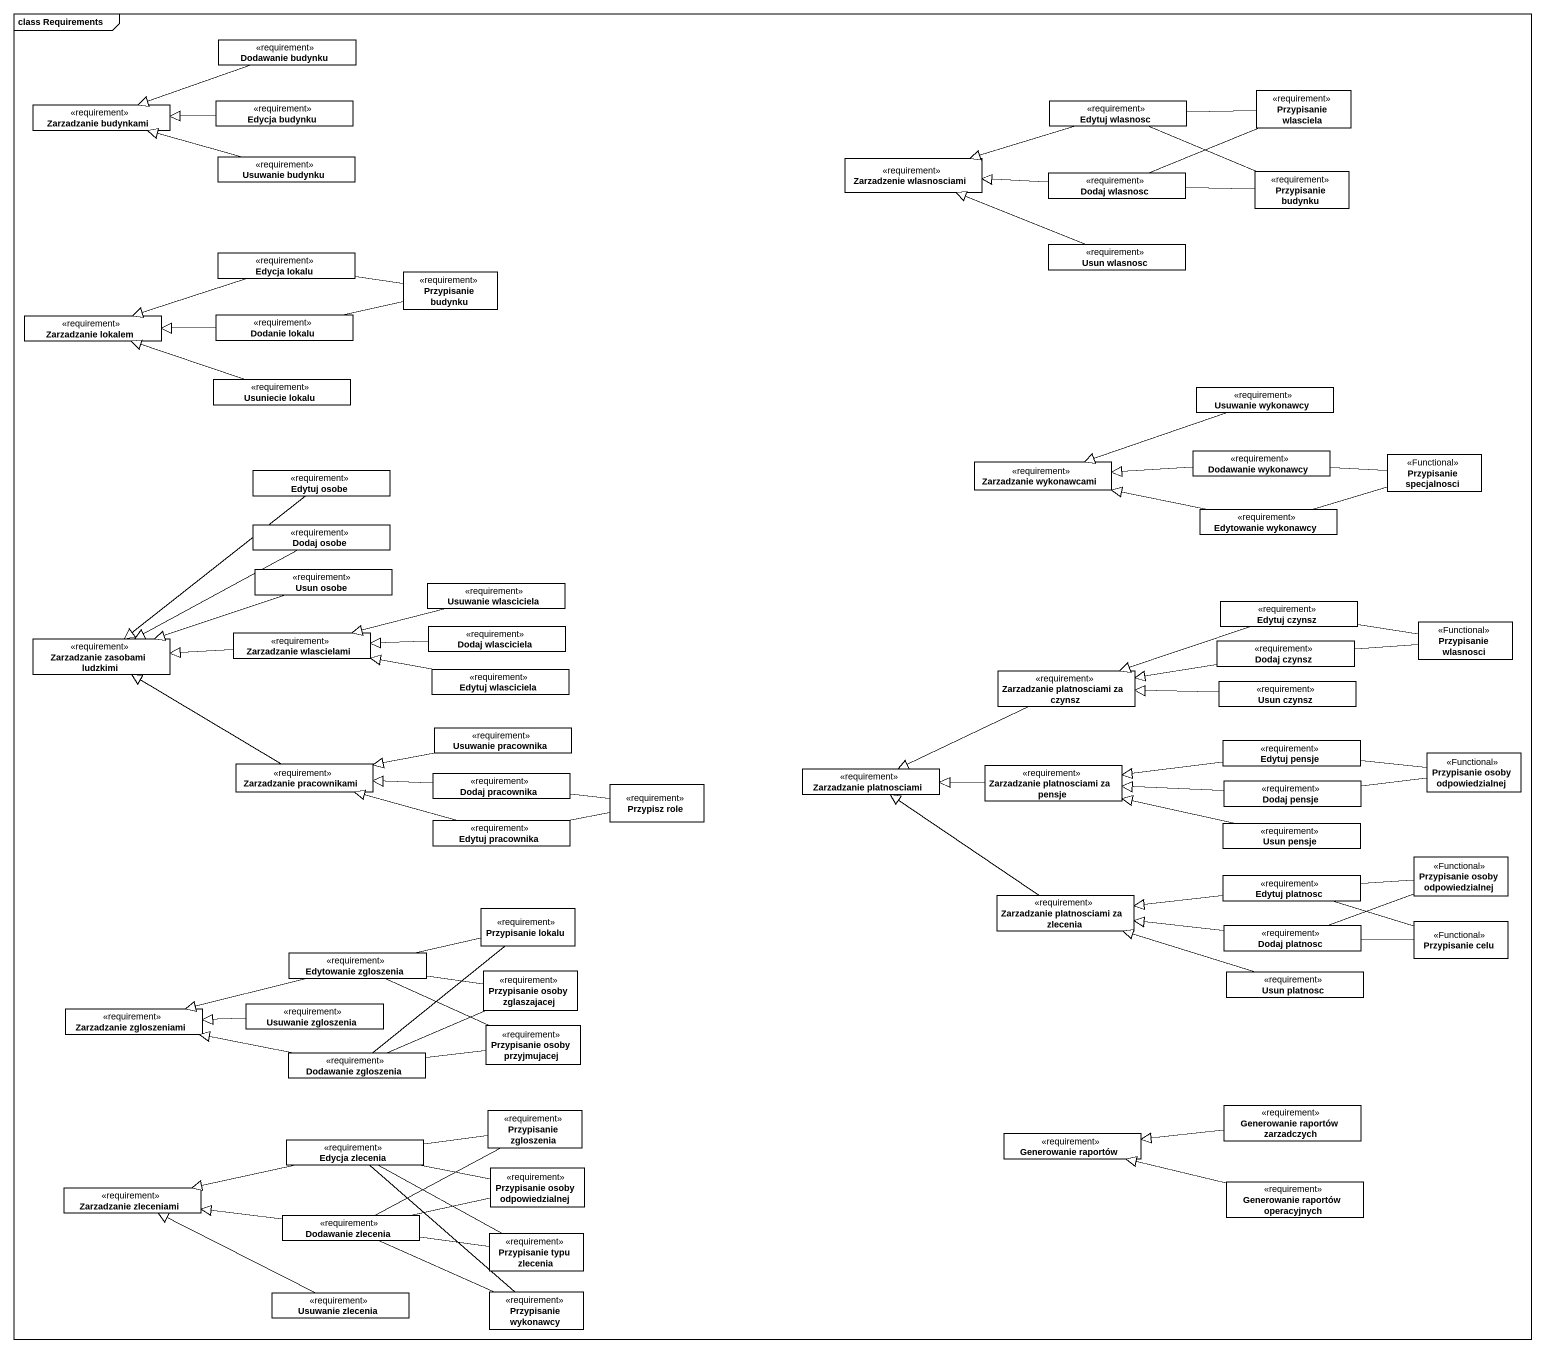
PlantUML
@startuml
mainframe class Requirements
hide circle
hide empty members
class "Dodawanie budynku" as Dodawanie_budynku <<requirement>>
class "Zarzadzanie budynkami" as Zarzadzanie_budynkami <<requirement>>
class "Edycja budynku" as Edycja_budynku <<requirement>>
class "Edytuj wlasnosc" as Edytuj_wlasnosc <<requirement>>
class "Przypisanie wlasciela" as Przypisanie_wlasciela <<requirement>>
class "Usuwanie budynku" as Usuwanie_budynku <<requirement>>
class "Zarzadzenie wlasnosciami" as Zarzadzenie_wlasnosciami <<requirement>>
class "Dodaj wlasnosc" as Dodaj_wlasnosc <<requirement>>
class "Przypisanie budynku" as Przypisanie_budynku <<requirement>>
class "Edycja lokalu" as Edycja_lokalu <<requirement>>
class "Usun wlasnosc" as Usun_wlasnosc <<requirement>>
class "Przypisanie budynku" as Przypisanie_budynku_2 <<requirement>>
class "Zarzadzanie lokalem" as Zarzadzanie_lokalem <<requirement>>
class "Dodanie lokalu" as Dodanie_lokalu <<requirement>>
class "Usuniecie lokalu" as Usuniecie_lokalu <<requirement>>
class "Usuwanie wykonawcy" as Usuwanie_wykonawcy <<requirement>>
class "Zarzadzanie wykonawcami" as Zarzadzanie_wykonawcami <<requirement>>
class "Dodawanie wykonawcy" as Dodawanie_wykonawcy <<requirement>>
class "Przypisanie specjalnosci" as Przypisanie_specjalnosci <<Functional>>
class "Edytuj osobe" as Edytuj_osobe <<requirement>>
class "Dodaj osobe" as Dodaj_osobe <<requirement>>
class "Edytowanie wykonawcy" as Edytowanie_wykonawcy <<requirement>>
class "Usun osobe" as Usun_osobe <<requirement>>
class "Usuwanie wlasciciela" as Usuwanie_wlasciciela <<requirement>>
class "Edytuj czynsz" as Edytuj_czynsz <<requirement>>
class "Zarzadzanie zasobami ludzkimi" as Zarzadzanie_zasobami <<requirement>>
class "Zarzadzanie wlascielami" as Zarzadzanie_wlascielami <<requirement>>
class "Dodaj wlasciciela" as Dodaj_wlasciciela <<requirement>>
class "Dodaj czynsz" as Dodaj_czynsz <<requirement>>
class "Przypisanie wlasnosci" as Przypisanie_wlasnosci <<Functional>>
class "Edytuj wlasciciela" as Edytuj_wlasciciela <<requirement>>
class "Zarzadzanie platnosciami za czynsz" as Zarzadzanie_platnosciami_za <<requirement>>
class "Usun czynsz" as Usun_czynsz <<requirement>>
class "Usuwanie pracownika" as Usuwanie_pracownika <<requirement>>
class "Zarzadzanie pracownikami" as Zarzadzanie_pracownikami <<requirement>>
class "Dodaj pracownika" as Dodaj_pracownika <<requirement>>
class "Zarzadzanie platnosciami" as Zarzadzanie_platnosciami <<requirement>>
class "Zarzadzanie platnosciami za pensje" as Zarzadzanie_platnosciami_za_2 <<requirement>>
class "Edytuj pensje" as Edytuj_pensje <<requirement>>
class "Przypisanie osoby odpowiedzialnej" as Przypisanie_osoby <<Functional>>
class "Przypisz role" as Przypisz_role <<requirement>>
class "Dodaj pensje" as Dodaj_pensje <<requirement>>
class "Edytuj pracownika" as Edytuj_pracownika <<requirement>>
class "Usun pensje" as Usun_pensje <<requirement>>
class "Edytuj platnosc" as Edytuj_platnosc <<requirement>>
class "Przypisanie osoby odpowiedzialnej" as Przypisanie_osoby_2 <<Functional>>
class "Przypisanie lokalu" as Przypisanie_lokalu <<requirement>>
class "Zarzadzanie platnosciami za zlecenia" as Zarzadzanie_platnosciami_za_3 <<requirement>>
class "Dodaj platnosc" as Dodaj_platnosc <<requirement>>
class "Przypisanie celu" as Przypisanie_celu <<Functional>>
class "Edytowanie zgloszenia" as Edytowanie_zgloszenia <<requirement>>
class "Usuwanie zgloszenia" as Usuwanie_zgloszenia <<requirement>>
class "Przypisanie osoby zglaszajacej" as Przypisanie_osoby_3 <<requirement>>
class "Usun platnosc" as Usun_platnosc <<requirement>>
class "Zarzadzanie zgloszeniami" as Zarzadzanie_zgloszeniami <<requirement>>
class "Przypisanie osoby przyjmujacej" as Przypisanie_osoby_4 <<requirement>>
class "Dodawanie zgloszenia" as Dodawanie_zgloszenia <<requirement>>
class "Przypisanie zgloszenia" as Przypisanie_zgloszenia <<requirement>>
class "Generowanie raportów zarzadczych" as Generowanie_raportów <<requirement>>
class "Edycja zlecenia" as Edycja_zlecenia <<requirement>>
class "Generowanie raportów" as Generowanie_raportów_2 <<requirement>>
class "Zarzadzanie zleceniami" as Zarzadzanie_zleceniami <<requirement>>
class "Przypisanie osoby odpowiedzialnej" as Przypisanie_osoby_5 <<requirement>>
class "Generowanie raportów operacyjnych" as Generowanie_raportów_3 <<requirement>>
class "Dodawanie zlecenia" as Dodawanie_zlecenia <<requirement>>
class "Przypisanie typu zlecenia" as Przypisanie_typu_zlecenia <<requirement>>
class "Usuwanie zlecenia" as Usuwanie_zlecenia <<requirement>>
class "Przypisanie wykonawcy" as Przypisanie_wykonawcy <<requirement>>
Dodawanie_budynku -left-|> Zarzadzanie_budynkami
Edycja_budynku -left-|> Zarzadzanie_budynkami
Edytuj_wlasnosc -right- Przypisanie_wlasciela
Edytuj_wlasnosc -left-|> Zarzadzenie_wlasnosciami
Edytuj_wlasnosc -right- Przypisanie_budynku
Usuwanie_budynku -left-|> Zarzadzanie_budynkami
Dodaj_wlasnosc -right- Przypisanie_wlasciela
Dodaj_wlasnosc -left-|> Zarzadzenie_wlasnosciami
Dodaj_wlasnosc -right- Przypisanie_budynku
Edycja_lokalu -right- Przypisanie_budynku_2
Edycja_lokalu -left-|> Zarzadzanie_lokalem
Usun_wlasnosc -left-|> Zarzadzenie_wlasnosciami
Dodanie_lokalu -right- Przypisanie_budynku_2
Dodanie_lokalu -left-|> Zarzadzanie_lokalem
Usuniecie_lokalu -left-|> Zarzadzanie_lokalem
Usuwanie_wykonawcy -left-|> Zarzadzanie_wykonawcami
Dodawanie_wykonawcy -left-|> Zarzadzanie_wykonawcami
Dodawanie_wykonawcy -right- Przypisanie_specjalnosci
Edytuj_osobe --|> Zarzadzanie_zasobami
Dodaj_osobe -left-|> Zarzadzanie_zasobami
Edytowanie_wykonawcy -left-|> Zarzadzanie_wykonawcami
Edytowanie_wykonawcy -right- Przypisanie_specjalnosci
Usun_osobe -left-|> Zarzadzanie_zasobami
Usuwanie_wlasciciela -left-|> Zarzadzanie_wlascielami
Edytuj_czynsz -right- Przypisanie_wlasnosci
Edytuj_czynsz -left-|> Zarzadzanie_platnosciami_za
Zarzadzanie_wlascielami -left-|> Zarzadzanie_zasobami
Dodaj_wlasciciela -left-|> Zarzadzanie_wlascielami
Dodaj_czynsz -right- Przypisanie_wlasnosci
Dodaj_czynsz -left-|> Zarzadzanie_platnosciami_za
Edytuj_wlasciciela -left-|> Zarzadzanie_wlascielami
Zarzadzanie_platnosciami_za -left-|> Zarzadzanie_platnosciami
Usun_czynsz -left-|> Zarzadzanie_platnosciami_za
Usuwanie_pracownika -left-|> Zarzadzanie_pracownikami
Zarzadzanie_pracownikami -left-|> Zarzadzanie_zasobami
Dodaj_pracownika -left-|> Zarzadzanie_pracownikami
Dodaj_pracownika -right- Przypisz_role
Zarzadzanie_platnosciami_za_2 -left-|> Zarzadzanie_platnosciami
Edytuj_pensje -left-|> Zarzadzanie_platnosciami_za_2
Edytuj_pensje -right- Przypisanie_osoby
Dodaj_pensje -left-|> Zarzadzanie_platnosciami_za_2
Dodaj_pensje -right- Przypisanie_osoby
Edytuj_pracownika -left-|> Zarzadzanie_pracownikami
Edytuj_pracownika -right- Przypisz_role
Usun_pensje -left-|> Zarzadzanie_platnosciami_za_2
Edytuj_platnosc -right- Przypisanie_osoby_2
Edytuj_platnosc -left-|> Zarzadzanie_platnosciami_za_3
Edytuj_platnosc -right- Przypisanie_celu
Zarzadzanie_platnosciami_za_3 -up-|> Zarzadzanie_platnosciami
Dodaj_platnosc -right- Przypisanie_osoby_2
Dodaj_platnosc -left-|> Zarzadzanie_platnosciami_za_3
Dodaj_platnosc -right- Przypisanie_celu
Edytowanie_zgloszenia -right- Przypisanie_lokalu
Edytowanie_zgloszenia -right- Przypisanie_osoby_3
Edytowanie_zgloszenia -left-|> Zarzadzanie_zgloszeniami
Edytowanie_zgloszenia -right- Przypisanie_osoby_4
Usuwanie_zgloszenia -left-|> Zarzadzanie_zgloszeniami
Usun_platnosc -left-|> Zarzadzanie_platnosciami_za_3
Dodawanie_zgloszenia -up- Przypisanie_lokalu
Dodawanie_zgloszenia -right- Przypisanie_osoby_3
Dodawanie_zgloszenia -left-|> Zarzadzanie_zgloszeniami
Dodawanie_zgloszenia -right- Przypisanie_osoby_4
Generowanie_raportów -left-|> Generowanie_raportów_2
Edycja_zlecenia -right- Przypisanie_zgloszenia
Edycja_zlecenia -left-|> Zarzadzanie_zleceniami
Edycja_zlecenia -right- Przypisanie_osoby_5
Edycja_zlecenia -right- Przypisanie_typu_zlecenia
Edycja_zlecenia -- Przypisanie_wykonawcy
Generowanie_raportów_3 -left-|> Generowanie_raportów_2
Dodawanie_zlecenia -right- Przypisanie_zgloszenia
Dodawanie_zlecenia -left-|> Zarzadzanie_zleceniami
Dodawanie_zlecenia -right- Przypisanie_osoby_5
Dodawanie_zlecenia -right- Przypisanie_typu_zlecenia
Dodawanie_zlecenia -right- Przypisanie_wykonawcy
Usuwanie_zlecenia -left-|> Zarzadzanie_zleceniami
@enduml
